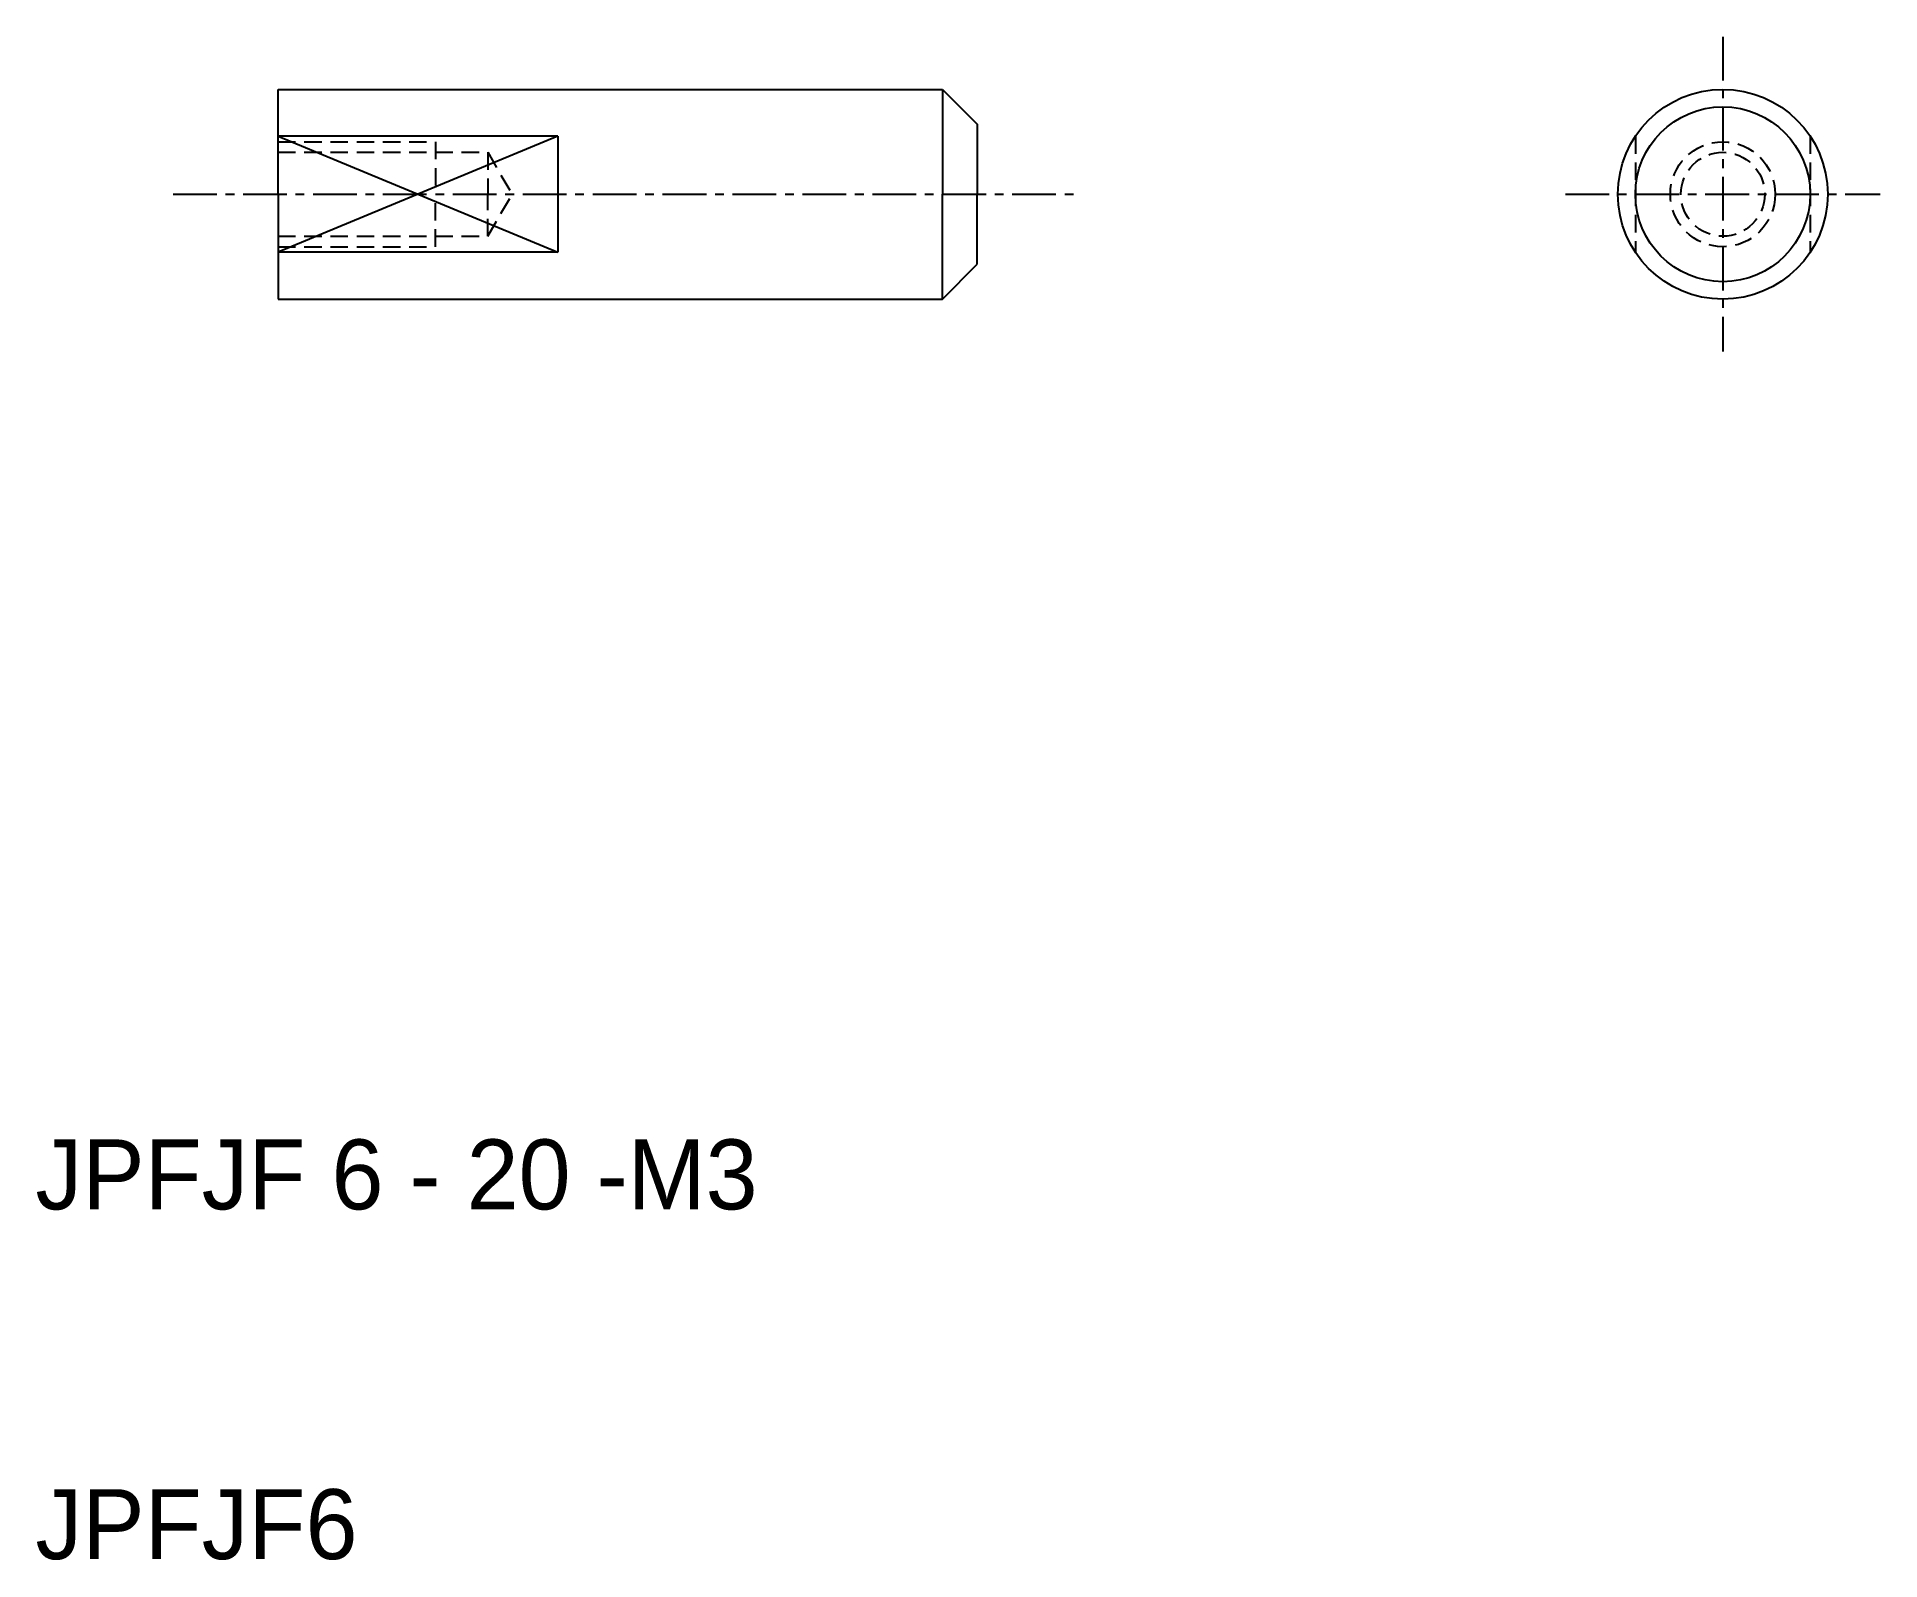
# Model space of a CAD drawing. Extents: x 84.6 to 137.4, y 66 to 109.6.
import ezdxf

# ---------------------------------------------------------------- set-up
doc = ezdxf.new("R2010")
doc.units = 0
doc.linetypes.add('CENTER', pattern=[2, 1.25, -0.25, 0.25, -0.25])
doc.linetypes.add('DASHED', pattern=[0.75, 0.5, -0.25])
doc.layers.get('0').update_dxf_attribs({"linetype": 'CONTINUOUS'})
doc.layers.add('CENTER', color=1, linetype='CENTER')

msp = doc.modelspace()

# ---------------------------------------------------------------- linework, layer by layer
at = {"color": 7, "linetype": 'CONTINUOUS'}
for p, q in [((91.528, 108.082), (110.528, 108.082)), ((110.528, 108.082), (110.528, 105.082)), ((110.528, 108.082), (111.528, 107.082)), ((111.528, 107.082), (111.528, 105.082)), ((99.528, 106.74), (91.528, 103.424)), ((91.528, 106.74), (99.528, 103.424)), ((99.528, 106.74), (91.528, 106.74)), ((99.528, 106.74), (99.528, 103.424)), ((91.528, 105.082), (91.528, 102.082)), ((110.528, 102.082), (110.528, 105.082)), ((111.528, 103.082), (111.528, 105.082)), ((99.528, 103.424), (91.528, 103.424)), ((110.528, 102.082), (111.528, 103.082)), ((91.528, 102.082), (110.528, 102.082))]:
    msp.add_line(p, q, dxfattribs=at)
msp.add_line((91.528, 105.082), (91.528, 108.082))
at = {"color": 3, "linetype": 'DASHED'}
for p, q in [((91.528, 106.582), (96.028, 106.582)), ((96.028, 106.582), (96.028, 105.082)), ((130.35, 106.74), (130.35, 103.424)), ((135.35, 106.74), (135.35, 103.424)), ((91.528, 106.282), (97.528, 106.282)), ((97.528, 106.282), (98.221, 105.082)), ((97.528, 106.282), (97.528, 105.082)), ((96.028, 103.582), (96.028, 105.082)), ((97.528, 103.882), (97.528, 105.082)), ((97.528, 103.882), (98.221, 105.082)), ((91.528, 103.882), (97.528, 103.882)), ((91.528, 103.582), (96.028, 103.582))]:
    msp.add_line(p, q, dxfattribs=at)
at = {"color": 7, "linetype": 'CONTINUOUS'}
for radius in [3, 2.5]:
    msp.add_circle((132.85, 105.082), radius, dxfattribs=at)
at = {"color": 3, "linetype": 'DASHED'}
for radius in [1.5, 1.2]:
    msp.add_circle((132.85, 105.082), radius, dxfattribs=at)
at = {"layer": 'CENTER', "color": 1, "linetype": 'CENTER'}
for p, q in [((132.85, 109.582), (132.85, 100.582)), ((88.528, 105.082), (114.528, 105.082)), ((128.35, 105.082), (137.35, 105.082))]:
    msp.add_line(p, q, dxfattribs=at)

# ---------------------------------------------------------------- texts
at = {"color": 7, "linetype": 'CONTINUOUS'}
for s, p in [('JPFJF 6 - 20 -M3', (84.588, 76.058)), ('JPFJF6', (84.588, 66.058))]:
    msp.add_text(s, height=2, dxfattribs=at).set_placement(p)

doc.saveas('drawing.dxf')
